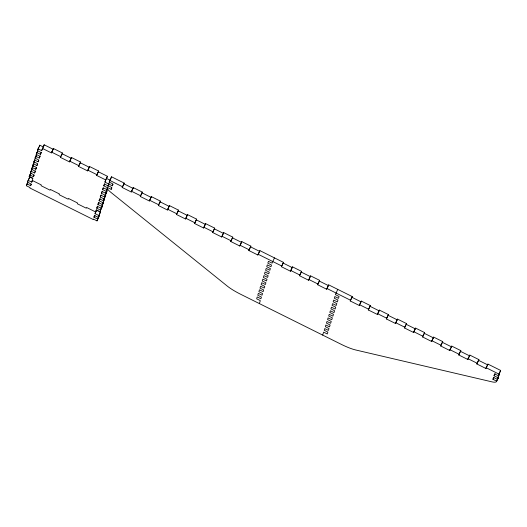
<?xml version="1.0" encoding="UTF-8"?>
<svg xmlns="http://www.w3.org/2000/svg" width="527" height="527" viewBox="0 0 527 527"><rect width="100%" height="100%" fill="white"/><g stroke="black" fill="none" stroke-linecap="round" stroke-linejoin="round"><path stroke-width="0.79" d="M97.001 220.885L99.405 215.424L97.001 220.885L93.332 219.054L93.193 219.509L29.881 188.007L30.019 187.553L26.35 185.728L27.661 182.421M26.936 183.864L30.606 185.688L31.139 183.989L27.47 182.164L29.868 176.703L32.806 178.166M28.056 180.3L31.725 182.131L32.845 178.574L29.169 176.749L30.849 172.724M29.756 174.885L33.432 176.71L34.018 174.845L30.342 173.021L32.015 169.002M30.928 171.156L34.598 172.981L35.184 171.123L31.515 169.292L33.55 164.556M32.101 167.428L35.77 169.259L36.356 167.395L32.687 165.564L34.36 161.545M33.273 163.699L36.943 165.531L37.529 163.666L33.86 161.842L36.258 156.381M34.446 159.977L38.115 161.802L38.702 159.938L35.026 158.113L36.706 154.088M35.612 156.249L39.288 158.074L39.874 156.209L36.198 154.385L37.878 150.366M36.785 152.52L40.46 154.345L41.04 152.487L37.371 150.656L39.775 145.202L43.445 147.026M29.868 176.703L27.47 182.164M39.38 146.44L39.775 145.202M37.957 148.792L41.626 150.623L44.149 144.787L53.194 149.293L51.376 152.883L42.331 148.383M43.682 146.282L44.149 144.787M51.376 152.883L53.431 148.535L62.476 153.034L60.421 157.389L69.465 161.888L71.52 157.533L80.559 162.033L78.51 166.387L87.554 170.886L89.603 166.539L98.648 171.038L96.599 175.386L105.637 179.891L104.939 182.125L112.284 185.781L113.009 184.345M53.194 149.293L53.431 148.535M60.421 157.389L62.476 153.034M69.465 161.888L71.52 157.533M78.51 166.387L80.559 162.033M87.554 170.886L89.603 166.539M96.599 175.386L98.648 171.038M97.587 219.021L93.918 217.19L94.452 215.497L98.121 217.322L100.525 211.861L98.121 217.322M98.707 215.457L95.038 213.633L96.151 210.082L99.82 211.907L102.225 206.446L99.82 211.907M100.407 210.042L96.737 208.218L97.324 206.353L100.993 208.178L103.397 202.717L100.993 208.178M101.579 206.314L97.91 204.489L98.496 202.625L102.166 204.45L104.57 198.995L102.166 204.45M102.752 202.585L99.083 200.761L99.669 198.896L103.338 200.728L105.743 195.267L103.338 200.728M103.924 198.863L100.249 197.032L100.835 195.168L104.511 196.999L106.909 191.538L104.511 196.999M105.097 195.135L101.421 193.304L102.007 191.446L105.683 193.271L107.495 189.674M105.683 193.271L106.263 191.406L102.594 189.582L103.18 187.717L106.849 189.542L107.58 188.106M106.849 189.542L107.436 187.678L103.766 185.853L104.353 183.989L108.022 185.814L109.702 181.795M104.939 182.125L107.455 176.295L98.411 171.795M112.284 185.781L112.864 183.916L109.194 182.092L111.54 176.802L124.26 183.132L122.205 187.487L131.249 191.986L133.298 187.632L142.343 192.131L140.294 196.485L149.332 200.985L151.387 196.637L160.432 201.136L158.377 205.49L167.421 209.99L169.477 205.635L178.521 210.135L176.466 214.489L185.511 218.988L187.566 214.634L196.611 219.14L194.555 223.488L203.6 227.993L205.655 223.639L214.7 228.138L212.644 232.493L221.689 236.992L223.738 232.638L232.782 237.137L230.734 241.491L239.778 245.99L241.827 241.643L250.872 246.142L248.816 250.496L257.861 254.996L259.916 250.641L283.486 262.374L281.431 266.721L290.476 271.221L292.531 266.873L301.576 271.372L299.52 275.726L308.565 280.226L310.014 277.347M111.54 176.802L109.194 182.092M496.441 381.607L498.417 377.543L496.441 381.607A20.21 3.854 26.8 0 1 491.987 381.864L355.685 349.974A20.21 3.854 26.8 0 1 341.41 344.414L240.668 294.277A20.21 3.854 26.8 0 1 227.229 286.049L110.459 192.006A20.21 3.854 26.8 0 1 107.356 187.987L107.495 187.507L111.164 189.331L111.75 187.467L108.081 185.642M122.205 187.487L124.26 183.132M131.249 191.986L133.298 187.632M140.294 196.485L142.343 192.131M149.332 200.985L151.387 196.637M158.377 205.49L160.432 201.136M167.421 209.99L169.477 205.635M176.466 214.489L178.521 210.135M185.511 218.988L187.566 214.634M194.555 223.488L196.611 219.14M203.6 227.993L205.655 223.639M212.644 232.493L214.7 228.138M221.689 236.992L223.738 232.638M230.734 241.491L232.782 237.137M239.778 245.99L241.827 241.643M248.816 250.496L250.872 246.142M257.861 254.996L259.916 250.641M259.383 303.592L260.318 300.627L256.642 298.802L257.229 296.938L260.905 298.763L261.438 297.07L257.762 295.239L258.349 293.374L262.024 295.206L262.558 293.506L258.882 291.681L259.468 289.817L263.144 291.642L263.678 289.942L260.002 288.117L260.588 286.253L264.258 288.085L264.791 286.385L261.122 284.554L261.708 282.696L265.377 284.521L265.911 282.821L262.242 280.996L262.828 279.132L266.497 280.957L267.031 279.264L263.362 277.433L263.948 275.568L267.617 277.4L268.151 275.7L264.482 273.875L265.068 272.011L268.737 273.836L269.271 272.136L265.601 270.311L266.188 268.447L269.857 270.279L270.391 268.579L266.721 266.748L267.301 264.89L270.977 266.715L271.51 265.015L267.835 263.19L268.421 261.326L272.097 263.151L274.442 257.868M281.431 266.721L283.486 262.374M290.476 271.221L292.531 266.873M299.52 275.726L301.576 271.372M308.565 280.226L310.62 275.871L319.658 280.371L317.61 284.725L326.654 289.224L328.703 284.876L352.273 296.602L350.218 300.957L359.262 305.456L361.318 301.101L370.362 305.601L368.307 309.955L377.352 314.454L379.407 310.107L388.452 314.606L386.396 318.954L395.441 323.459L397.496 319.105L406.541 323.604L404.486 327.959L413.53 332.458L415.579 328.104L424.624 332.609L422.575 336.957L431.613 341.456L433.668 337.109L442.713 341.608L440.658 345.962L449.702 350.462L451.758 346.107L460.802 350.607L458.747 354.961L467.792 359.46L469.847 355.112L478.891 359.612L476.836 363.959L485.881 368.465L487.936 364.111L500.65 370.441L498.305 375.725L494.629 373.893L494.043 375.758L497.719 377.582L497.185 379.275L493.516 377.444L492.929 379.308L496.599 381.14M310.62 275.871L310.377 276.629L301.339 272.13M317.61 284.725L319.658 280.371M326.654 289.224L328.703 284.876M322.695 335.1L323.624 332.135L327.3 333.96L327.88 332.096L324.21 330.271L324.744 328.571L328.413 330.396L329 328.532L325.33 326.707L325.864 325.007L329.533 326.839L330.119 324.975L326.45 323.15L326.984 321.45L330.653 323.275L331.239 321.411L327.57 319.586L328.104 317.886L331.773 319.718L332.359 317.853L328.69 316.022L329.223 314.329L332.893 316.154L333.479 314.29L329.81 312.465L330.343 310.765L334.013 312.59L334.599 310.732L330.923 308.901L331.457 307.201L335.132 309.033L335.719 307.169L332.043 305.344L332.577 303.644L336.252 305.469L336.839 303.605L333.163 301.78L333.696 300.08L337.372 301.912L337.959 300.047L334.283 298.216L334.816 296.523L338.492 298.348L339.072 296.484L335.403 294.659L337.748 289.376M350.218 300.957L352.273 296.602M359.262 305.456L361.318 301.101M368.307 309.955L370.362 305.601M377.352 314.454L379.407 310.107M386.396 318.954L388.452 314.606M395.441 323.459L397.496 319.105M404.486 327.959L406.541 323.604M413.53 332.458L415.579 328.104M422.575 336.957L424.624 332.609M431.613 341.456L433.668 337.109M440.658 345.962L442.713 341.608M449.702 350.462L451.758 346.107M458.747 354.961L460.802 350.607M467.792 359.46L469.847 355.112M476.836 363.959L478.891 359.612M485.881 368.465L487.936 364.111M498.305 375.725L500.65 370.441M37.371 150.656L38.827 147.784M36.198 154.385L37.654 151.506M35.026 158.113L36.482 155.234M33.86 161.842L34.584 160.399M32.687 165.564L34.499 161.973M31.515 169.292L33.333 165.695M30.342 173.021L31.436 170.867M41.626 150.623L43.082 147.744M29.169 176.749L30.988 173.152M40.46 154.345L41.547 152.191M39.288 158.074L40.375 155.92M38.115 161.802L38.84 160.366M26.35 185.728L27.806 182.849M36.943 165.531L37.667 164.095M35.77 169.259L36.501 167.817M34.598 172.981L35.691 170.827M33.432 176.71L34.156 175.274M31.725 182.131L32.45 180.689M30.606 185.688L31.337 184.252M105.637 179.891L107.455 176.295M103.766 185.853L104.853 183.692M102.594 189.582L103.318 188.139M101.421 193.304L102.515 191.149M100.249 197.032L101.342 194.878M99.083 200.761L100.17 198.607M97.91 204.489L98.997 202.328M96.737 208.218L97.824 206.057M107.436 187.678L108.582 185.346M96.658 209.786L95.565 211.94L86.52 207.44L86.283 208.198L77.238 203.699L77.476 202.941L68.431 198.442L68.194 199.199L59.149 194.7L59.393 193.943L50.348 189.443L50.105 190.194L41.066 185.695L41.304 184.937L32.259 180.438M95.038 213.633L96.849 210.036L98.318 210.767M106.263 191.406L107.719 188.528M93.918 217.19L95.005 215.036M111.164 189.331L111.889 187.895M494.043 375.758L495.136 373.603M492.929 379.308L494.016 377.154M497.719 377.582L499.537 373.992L497.185 379.275M124.016 183.89L133.061 188.389M142.106 192.889L151.15 197.394M160.195 201.894L169.239 206.393M178.284 210.892L187.329 215.391M196.373 219.897L205.418 224.397M214.456 228.896L223.501 233.395M232.545 237.894L241.59 242.4M250.635 246.899L259.679 251.399M283.249 263.125L292.294 267.63M319.421 281.128L328.466 285.627M352.036 297.36L361.081 301.859M370.125 306.358L379.17 310.858M388.215 315.363L397.259 319.863M406.297 324.362L415.342 328.861M424.387 333.36L433.431 337.866M442.476 342.366L451.52 346.865M460.565 351.364L469.61 355.863M478.654 360.369L487.699 364.868M62.239 153.792L71.277 158.291M80.321 162.79L89.366 167.29M106.75 178.528L110.426 180.359M109.728 180.399L122.442 186.729M131.486 191.229L140.531 195.728M149.576 200.227L158.614 204.733M167.658 209.232L176.703 213.731M185.748 218.231L194.792 222.73M203.837 227.236L212.882 231.735M221.926 236.234L230.971 240.734M240.016 245.233L249.06 249.739M258.098 254.238L281.668 265.964M290.713 270.463L299.758 274.969M308.802 279.468L317.847 283.967M326.892 288.467L350.455 300.199M359.5 304.698L368.544 309.197M377.589 313.697L386.634 318.203M395.678 322.702L404.723 327.201M413.767 331.7L422.812 336.2M431.857 340.699L440.901 345.205M449.939 349.704L458.984 354.203M468.029 358.703L477.073 363.208M486.118 367.708L498.832 374.032M51.613 152.132L60.658 156.631M69.702 161.13L78.747 165.63M87.792 170.129L96.836 174.635M498.252 378.011A20.21 3.854 26.8 0 1 497.745 378.426"/></g></svg>
